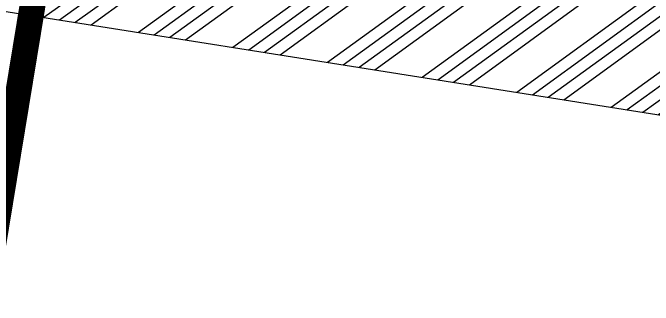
# Model space of a CAD drawing. Extents: x -640655 to -640254, y -1045449 to -1045159.
# Drawn here: x -640498.824 to -640493.859, y -1045217.649 to -1045215.381 of the extents above; entities that cross this region are included whole.
import ezdxf

# ---------------------------------------------------------------- set-up
doc = ezdxf.new("R2010")
doc.units = 0
doc.header["$MEASUREMENT"] = 0
doc.linetypes.add('DASHED1', pattern=[1, 0.3, -0.4, 0.3])
doc.layers.add('FLOATING-WINDOWS', color=2, linetype='CONTINUOUS', plot=False)
doc.layers.add('T_srafa', color=8, linetype='CONTINUOUS')

msp = doc.modelspace()

# ---------------------------------------------------------------- hatches: boundary and pattern name
at = {"layer": 'T_srafa', "linetype": 'Continuous'}
h = msp.add_hatch(dxfattribs=at)
h.set_pattern_fill('ANSI34', color=256, scale=0.7, style=0)
h.set_pattern_definition([(35.99993614890274, (0, 0), (-0.3085867841248287, 0.4247342659398889), []), (35.99993614890274, (0.122220174805697, -0.01935791360336016), (-0.3085867841248287, 0.4247342659398889), []), (35.99993614890274, (0.2444403503027756, -0.03871582731622522), (-0.3085867841248287, 0.4247342659398889), []), (35.99993614890274, (0.3666605251084726, -0.05807374091958539), (-0.3085867841248287, 0.4247342659398889), [])])
h.paths.add_polyline_path([(-640463.9559753259, -1045213.221385424), (-640463.9553730619, -1045213.217582906), (-640465.5389436584, -1045213.238910789), (-640466.8454122157, -1045213.846312741), (-640467.1403005967, -1045213.750748212), (-640467.8755477702, -1045218.392882594), (-640474.3449052523, -1045217.368229639), (-640477.0585939819, -1045217.24216006), (-640478.3919730049, -1045217.030972046), (-640478.5014779007, -1045217.722353762), (-640480.1311633752, -1045217.464235079), (-640491.9340369573, -1045215.594830069), (-640491.8871062875, -1045215.298523619), (-640494.8473139661, -1045214.829669401), (-640494.8248957718, -1045214.688127513), (-640498.1991235592, -1045213.995051494), (-640498.4458147819, -1045213.954510317), (-640498.4459433146, -1045213.95449574), (-640498.6835741538, -1045215.400457237), (-640465.1642359528, -1045220.709437147)])
h.paths.add_polyline_path([(-640498.4459433145, -1045213.95449574), (-640500.3360721305, -1045213.740140202), (-640500.4051459692, -1045213.728788623), (-640500.4444784528, -1045213.783129388), (-640500.4542083588, -1045213.842335426), (-640502.5247754068, -1045213.544449367), (-640502.7175441526, -1045214.761534549), (-640498.6835741538, -1045215.400457237)])
h.paths.add_polyline_path([(-640502.5247754067, -1045213.544449367), (-640506.3942511736, -1045212.987759892), (-640506.3845213299, -1045212.928554237), (-640506.4043940636, -1045212.864483308), (-640508.5950108378, -1045212.504477863), (-640510.5359051307, -1045213.52321889), (-640502.7175441526, -1045214.761534549)])
h.paths.add_polyline_path([(-640476.9647326407, -1045216.649547161), (-640478.2981116658, -1045216.438359147), (-640478.3919730048, -1045217.030972046), (-640477.0585939803, -1045217.24216006), (-640474.3449052518, -1045217.368229638), (-640477.0116633106, -1045216.94585361)], flags=17)
h.paths.add_polyline_path([(-640478.347496074, -1045216.430537369), (-640479.8784127319, -1045216.188062243), (-640479.9722740711, -1045216.780675141), (-640478.4413574131, -1045217.023150268)], flags=17)
h.paths.add_polyline_path([(-640478.4413574131, -1045217.023150268), (-640479.972274071, -1045216.780675141), (-640480.027026519, -1045217.126365999, 0.4142135624853532), (-640479.777650739, -1045217.469603119), (-640478.8393469807, -1045217.618216906, 0.4142135623730951), (-640478.496109861, -1045217.368841126)], flags=17)
h.paths.add_polyline_path([(-640463.9553730616, -1045213.217582905), (-640465.127996497, -1045213.047853678), (-640465.5389436581, -1045213.238910789)])

# ---------------------------------------------------------------- linework, layer by layer
at = {"layer": 'FLOATING-WINDOWS', "linetype": 'Continuous'}
msp.add_line((-640494.7832150165, -1045191.66713561), (-640500.1056064714, -1045224.053391279), dxfattribs=at)
at = {"layer": 'FLOATING-WINDOWS', "linetype": 'DASHED1', "const_width": 0.1999999999999998}
msp.add_lwpolyline([(-640461.2792064488, -1045197.092506803), (-640462.5108662456, -1045204.265493541), (-640465.446506557, -1045222.45877569), (-640466.5173535298, -1045229.492646216), (-640496.609622907, -1045224.627928631), (-640500.1056064714, -1045224.053391279), (-640494.7832150165, -1045191.66713561), (-640491.3714758257, -1045192.227789218), (-640461.2792064488, -1045197.092506803)], close=True, dxfattribs=at)
at = {"layer": 'FLOATING-WINDOWS', "ltscale": 0.3}
msp.add_lwpolyline([(-640510.5359051307, -1045213.52321889), (-640465.142519539, -1045220.712876714), (-640463.9553730618, -1045213.217582905)], dxfattribs=at)

doc.saveas('drawing.dxf')
